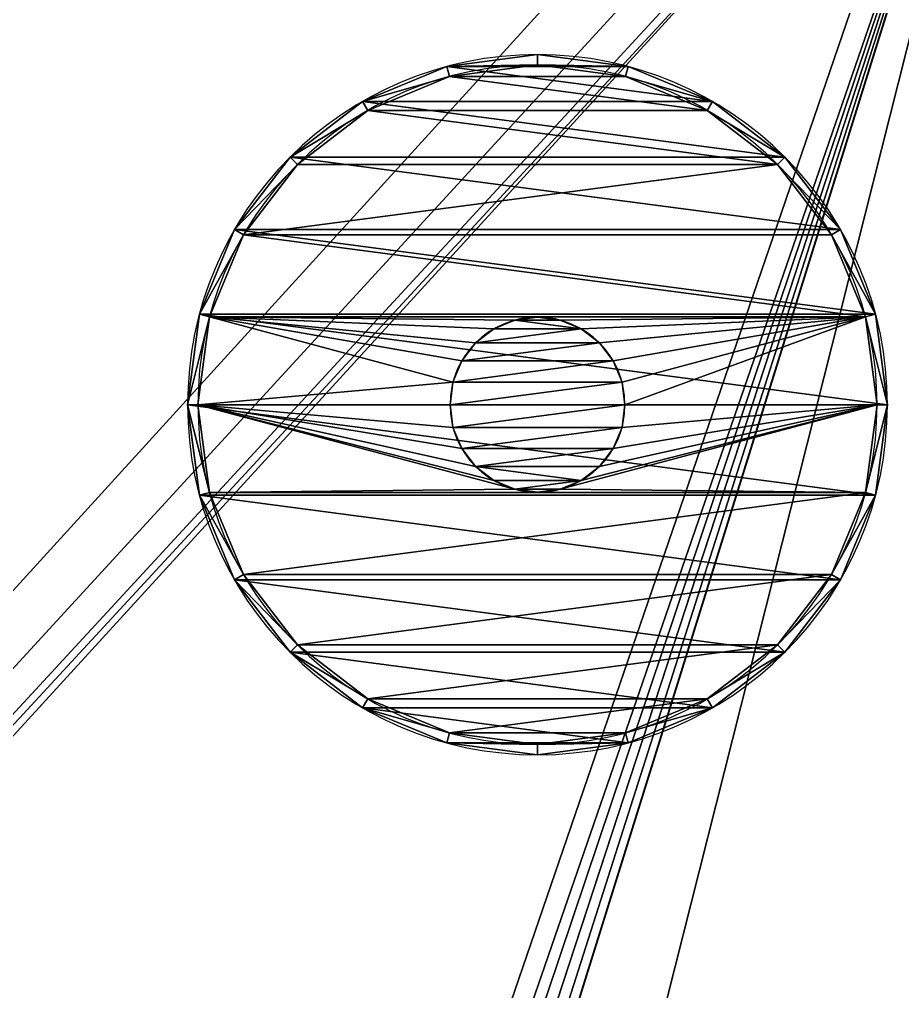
# Model space of a CAD drawing. Header units: millimetres. Extents: x 0 to 160, y 0 to 123.
# Drawn here: x 52.377 to 56.463, y 94.533 to 99.028 of the extents above; entities that cross this region are included whole.
import ezdxf

# ---------------------------------------------------------------- set-up
doc = ezdxf.new("R2010")
doc.units = ezdxf.units.MM
doc.layers.get('0').update_dxf_attribs({"true_color": 0xff5454})
doc.layers.add('Arduino', color=7, linetype='Continuous', true_color=0x777799)

# ---------------------------------------------------------------- blocks, each defined once
blk = doc.blocks.new('Group_74')
for p, q in [((1000, 2000), (1000, 2000, 213)), ((741.2, 1965.9), (741.2, 1965.9, 213)), ((1000, 1970.4, 213), (1000, 1970.4, 180)), ((1258.8, 1965.9), (1258.8, 1965.9, 213)), ((748.8, 1937.3, 213), (748.8, 1937.3, 180)), ((1251.2, 1937.3, 213), (1251.2, 1937.3, 180)), ((500, 1866), (500, 1866, 213)), ((1500, 1866), (1500, 1866, 213)), ((514.8, 1840.4, 213), (514.8, 1840.4, 180)), ((1485.2, 1840.4, 213), (1485.2, 1840.4, 180)), ((292.9, 1707.1), (292.9, 1707.1, 213)), ((1707.1, 1707.1), (1707.1, 1707.1, 213)), ((313.8, 1686.2, 213), (313.8, 1686.2, 180)), ((1686.2, 1686.2, 213), (1686.2, 1686.2, 180)), ((134, 1500), (134, 1500, 213)), ((1866, 1500), (1866, 1500, 213)), ((159.6, 1485.2, 213), (159.6, 1485.2, 180)), ((1840.4, 1485.2, 213), (1840.4, 1485.2, 180)), ((34.1, 1258.8), (34.1, 1258.8, 213)), ((62.7, 1251.2, 213), (62.7, 1251.2, 180)), ((1000, 1250, 180), (1000, 1250, 272)), ((1937.3, 1251.2, 213), (1937.3, 1251.2, 180)), ((1965.9, 1258.8), (1965.9, 1258.8, 213)), ((935.3, 1241.5, 180), (935.3, 1241.5, 272)), ((1064.7, 1241.5, 180), (1064.7, 1241.5, 272)), ((875, 1216.5, 180), (875, 1216.5, 272)), ((1125, 1216.5, 180), (1125, 1216.5, 272)), ((823.2, 1176.8, 180), (823.2, 1176.8, 272)), ((1176.8, 1176.8, 180), (1176.8, 1176.8, 272)), ((783.5, 1125, 180), (783.5, 1125, 272)), ((1216.5, 1125, 180), (1216.5, 1125, 272)), ((758.5, 1064.7, 180), (758.5, 1064.7, 272)), ((1241.5, 1064.7, 180), (1241.5, 1064.7, 272)), ((0, 1000), (0, 1000, 213)), ((29.6, 1000, 213), (29.6, 1000, 180)), ((750, 1000, 180), (750, 1000, 272)), ((1250, 1000, 180), (1250, 1000, 272)), ((1970.4, 1000, 213), (1970.4, 1000, 180)), ((2000, 1000), (2000, 1000, 213)), ((758.5, 935.3, 180), (758.5, 935.3, 272)), ((1241.5, 935.3, 180), (1241.5, 935.3, 272)), ((783.5, 875, 180), (783.5, 875, 272)), ((1216.5, 875, 180), (1216.5, 875, 272)), ((823.2, 823.2, 180), (823.2, 823.2, 272)), ((1176.8, 823.2, 180), (1176.8, 823.2, 272)), ((875, 783.5, 180), (875, 783.5, 272)), ((1125, 783.5, 180), (1125, 783.5, 272)), ((935.3, 758.5, 180), (935.3, 758.5, 272)), ((1000, 750, 180), (1000, 750, 272)), ((1064.7, 758.5, 180), (1064.7, 758.5, 272)), ((34.1, 741.2), (34.1, 741.2, 213)), ((62.7, 748.8, 213), (62.7, 748.8, 180)), ((1937.3, 748.8, 213), (1937.3, 748.8, 180)), ((1965.9, 741.2), (1965.9, 741.2, 213)), ((134, 500), (134, 500, 213)), ((159.6, 514.8, 213), (159.6, 514.8, 180)), ((1840.4, 514.8, 213), (1840.4, 514.8, 180)), ((1866, 500), (1866, 500, 213)), ((313.8, 313.8, 213), (313.8, 313.8, 180)), ((1686.2, 313.8, 213), (1686.2, 313.8, 180)), ((292.9, 292.9), (292.9, 292.9, 213)), ((1707.1, 292.9), (1707.1, 292.9, 213)), ((514.8, 159.6, 213), (514.8, 159.6, 180)), ((1485.2, 159.6, 213), (1485.2, 159.6, 180)), ((500, 134), (500, 134, 213)), ((1500, 134), (1500, 134, 213)), ((748.8, 62.7, 213), (748.8, 62.7, 180)), ((1251.2, 62.7, 213), (1251.2, 62.7, 180)), ((741.2, 34.1), (741.2, 34.1, 213)), ((1000, 29.6, 213), (1000, 29.6, 180)), ((1258.8, 34.1), (1258.8, 34.1, 213)), ((1000, 0), (1000, 0, 213))]:
    blk.add_line(p, q)
at = {"extrusion": (0, 0, -1)}
for centre, radius in [((-1000, 1000), 1000), ((-1000, 1000, -213), 1000), ((-1000, 1000, -213), 970.4), ((-1000, 1000, -180), 970.4), ((-1000, 1000, -272), 250), ((-1000, 1000, -180), 250)]:
    blk.add_circle(centre, radius, dxfattribs=at)
mesh = blk.add_polyface()
corners = [(34.1, 1258.8), (34.1, 741.2), (0, 1000), (134, 1500), (134, 500), (292.9, 1707.1), (292.9, 292.9), (500, 1866), (500, 134), (741.2, 1965.9), (741.2, 34.1), (1000, 2000), (1000, 0), (1258.8, 1965.9), (1258.8, 34.1), (1500, 1866), (1500, 134), (1707.1, 1707.1), (1707.1, 292.9), (1866, 1500), (1866, 500), (1965.9, 1258.8), (1965.9, 741.2), (2000, 1000)]
mesh.append_faces([[corners[k] for k in face] for face in [(0, 1, 2), (22, 21, 23)]], dxfattribs={"vtx0": -1})
mesh.append_faces([[corners[k] for k in face] for face in [(1, 3, 4), (4, 5, 6), (6, 7, 8), (8, 9, 10), (10, 11, 12), (12, 13, 14), (14, 15, 16), (16, 17, 18), (18, 19, 20), (20, 21, 22)]], dxfattribs={"vtx0": -1, "vtx1": -1})
mesh.append_faces([[corners[k] for k in face] for face in [(1, 0, 3), (4, 3, 5), (6, 5, 7), (8, 7, 9), (10, 9, 11), (12, 11, 13), (14, 13, 15), (16, 15, 17), (18, 17, 19), (20, 19, 21)]], dxfattribs={"vtx0": -1, "vtx2": -1})
at = {"color": 252, "true_color": 0x8e8e8e}
mesh = blk.add_polyface(dxfattribs=at)
corners = [(34.1, 741.2, 213), (29.6, 1000, 213), (0, 1000, 213), (62.7, 748.8, 213), (134, 500, 213), (159.6, 514.8, 213), (292.9, 292.9, 213), (313.8, 313.8, 213), (500, 134, 213), (514.8, 159.6, 213), (741.2, 34.1, 213), (748.8, 62.7, 213), (1000, 0, 213), (1000, 29.6, 213), (1251.2, 62.7, 213), (1258.8, 34.1, 213), (1485.2, 159.6, 213), (1500, 134, 213), (1686.2, 313.8, 213), (1707.1, 292.9, 213), (1840.4, 514.8, 213), (1866, 500, 213), (1937.3, 748.8, 213), (1965.9, 741.2, 213), (1970.4, 1000, 213), (2000, 1000, 213), (34.1, 1258.8, 213), (62.7, 1251.2, 213), (134, 1500, 213), (159.6, 1485.2, 213), (292.9, 1707.1, 213), (313.8, 1686.2, 213), (500, 1866, 213), (514.8, 1840.4, 213), (741.2, 1965.9, 213), (748.8, 1937.3, 213), (1000, 2000, 213), (1000, 1970.4, 213), (1251.2, 1937.3, 213), (1258.8, 1965.9, 213), (1485.2, 1840.4, 213), (1500, 1866, 213), (1686.2, 1686.2, 213), (1707.1, 1707.1, 213), (1840.4, 1485.2, 213), (1866, 1500, 213), (1937.3, 1251.2, 213), (1965.9, 1258.8, 213)]
mesh.append_faces([[corners[k] for k in face] for face in [(0, 1, 2), (1, 0, 3), (3, 4, 5), (5, 6, 7), (7, 8, 9), (9, 10, 11), (11, 12, 13), (13, 12, 14), (14, 15, 16), (16, 17, 18), (18, 19, 20), (20, 21, 22), (22, 23, 24), (26, 27, 28), (28, 29, 30), (30, 31, 32), (32, 33, 34), (34, 35, 36), (36, 38, 39), (39, 40, 41), (41, 42, 43), (43, 44, 45), (45, 46, 47), (47, 24, 25)]], dxfattribs={"vtx0": -1, "vtx1": -1, "color": 252})
mesh.append_faces([[corners[k] for k in face] for face in [(3, 0, 4), (5, 4, 6), (7, 6, 8), (9, 8, 10), (11, 10, 12), (14, 12, 15), (16, 15, 17), (18, 17, 19), (20, 19, 21), (22, 21, 23), (24, 23, 25), (1, 26, 2), (26, 1, 27), (28, 27, 29), (30, 29, 31), (32, 31, 33), (34, 33, 35), (36, 35, 37), (36, 37, 38), (39, 38, 40), (41, 40, 42), (43, 42, 44), (45, 44, 46), (47, 46, 24)]], dxfattribs={"vtx0": -1, "vtx2": -1, "color": 252})
mesh = blk.add_polyface(dxfattribs=at)
corners = [(741.2, 1965.9, 213), (1000, 2000), (741.2, 1965.9), (1000, 2000, 213)]
mesh.append_faces([[corners[k] for k in face] for face in [(0, 1, 2), (1, 0, 3)]], dxfattribs={"vtx0": -1, "color": 252})
mesh = blk.add_polyface(dxfattribs=at)
corners = [(1000, 2000, 213), (1258.8, 1965.9), (1000, 2000), (1258.8, 1965.9, 213)]
mesh.append_faces([[corners[k] for k in face] for face in [(0, 1, 2), (1, 0, 3)]], dxfattribs={"vtx0": -1, "color": 252})
mesh = blk.add_polyface(dxfattribs=at)
corners = [(62.7, 748.8, 180), (62.7, 1251.2, 180), (29.6, 1000, 180), (159.6, 514.8, 180), (159.6, 1485.2, 180), (313.8, 313.8, 180), (313.8, 1686.2, 180), (514.8, 159.6, 180), (514.8, 1840.4, 180), (748.8, 62.7, 180), (748.8, 1937.3, 180), (750, 1000, 180), (758.5, 935.3, 180), (1000, 29.6, 180), (783.5, 875, 180), (823.2, 823.2, 180), (875, 783.5, 180), (935.3, 758.5, 180), (1000, 750, 180), (1251.2, 62.7, 180), (1064.7, 758.5, 180), (1125, 783.5, 180), (1176.8, 823.2, 180), (1216.5, 875, 180), (1241.5, 935.3, 180), (1250, 1000, 180), (1251.2, 1937.3, 180), (1485.2, 1840.4, 180), (1485.2, 159.6, 180), (1686.2, 313.8, 180), (1686.2, 1686.2, 180), (1840.4, 1485.2, 180), (1840.4, 514.8, 180), (1937.3, 1251.2, 180), (1937.3, 748.8, 180), (1970.4, 1000, 180), (758.5, 1064.7, 180), (1000, 1970.4, 180), (783.5, 1125, 180), (823.2, 1176.8, 180), (875, 1216.5, 180), (935.3, 1241.5, 180), (1000, 1250, 180), (1064.7, 1241.5, 180), (1125, 1216.5, 180), (1176.8, 1176.8, 180), (1216.5, 1125, 180), (1241.5, 1064.7, 180)]
mesh.append_faces([[corners[k] for k in face] for face in [(0, 1, 2), (33, 34, 35)]], dxfattribs={"vtx0": -1, "color": 252})
mesh.append_faces([[corners[k] for k in face] for face in [(1, 3, 4), (4, 5, 6), (6, 7, 8), (8, 9, 10), (11, 9, 12), (12, 13, 14), (14, 13, 15), (15, 13, 16), (16, 13, 17), (17, 13, 18), (18, 19, 20), (20, 19, 21), (21, 19, 22), (22, 19, 23), (23, 19, 24), (24, 19, 25), (26, 19, 27), (27, 29, 30), (30, 29, 31), (31, 32, 33), (10, 36, 37), (36, 10, 11), (37, 43, 26)]], dxfattribs={"vtx0": -1, "vtx1": -1, "color": 252})
mesh.append_faces([[corners[k] for k in face] for face in [(10, 9, 11), (25, 19, 26)]], dxfattribs={"vtx0": -1, "vtx1": -1, "vtx2": -1, "color": 252})
mesh.append_faces([[corners[k] for k in face] for face in [(1, 0, 3), (4, 3, 5), (6, 5, 7), (8, 7, 9), (12, 9, 13), (18, 13, 19), (27, 19, 28), (27, 28, 29), (31, 29, 32), (33, 32, 34), (37, 36, 38), (37, 38, 39), (37, 39, 40), (37, 40, 41), (37, 41, 42), (37, 42, 43), (26, 43, 44), (26, 44, 45), (26, 45, 46), (26, 46, 47), (26, 47, 25)]], dxfattribs={"vtx0": -1, "vtx2": -1, "color": 252})
mesh = blk.add_polyface(dxfattribs=at)
corners = [(500, 1866, 213), (741.2, 1965.9), (500, 1866), (741.2, 1965.9, 213)]
mesh.append_faces([[corners[k] for k in face] for face in [(0, 1, 2), (1, 0, 3)]], dxfattribs={"vtx0": -1, "color": 252})
mesh = blk.add_polyface(dxfattribs=at)
corners = [(1000, 1970.4, 213), (748.8, 1937.3, 180), (1000, 1970.4, 180), (748.8, 1937.3, 213)]
mesh.append_faces([[corners[k] for k in face] for face in [(0, 1, 2), (1, 0, 3)]], dxfattribs={"vtx0": -1, "color": 252})
mesh = blk.add_polyface(dxfattribs=at)
corners = [(1251.2, 1937.3, 213), (1000, 1970.4, 180), (1251.2, 1937.3, 180), (1000, 1970.4, 213)]
mesh.append_faces([[corners[k] for k in face] for face in [(0, 1, 2), (1, 0, 3)]], dxfattribs={"vtx0": -1, "color": 252})
mesh = blk.add_polyface(dxfattribs=at)
corners = [(1258.8, 1965.9, 213), (1500, 1866), (1258.8, 1965.9), (1500, 1866, 213)]
mesh.append_faces([[corners[k] for k in face] for face in [(0, 1, 2), (1, 0, 3)]], dxfattribs={"vtx0": -1, "color": 252})
mesh = blk.add_polyface(dxfattribs=at)
corners = [(748.8, 1937.3, 213), (514.8, 1840.4, 180), (748.8, 1937.3, 180), (514.8, 1840.4, 213)]
mesh.append_faces([[corners[k] for k in face] for face in [(0, 1, 2), (1, 0, 3)]], dxfattribs={"vtx0": -1, "color": 252})
mesh = blk.add_polyface(dxfattribs=at)
corners = [(1485.2, 1840.4, 213), (1251.2, 1937.3, 180), (1485.2, 1840.4, 180), (1251.2, 1937.3, 213)]
mesh.append_faces([[corners[k] for k in face] for face in [(0, 1, 2), (1, 0, 3)]], dxfattribs={"vtx0": -1, "color": 252})
mesh = blk.add_polyface(dxfattribs=at)
corners = [(292.9, 1707.1, 213), (500, 1866), (292.9, 1707.1), (500, 1866, 213)]
mesh.append_faces([[corners[k] for k in face] for face in [(0, 1, 2), (1, 0, 3)]], dxfattribs={"vtx0": -1, "color": 252})
mesh = blk.add_polyface(dxfattribs=at)
corners = [(1500, 1866, 213), (1707.1, 1707.1), (1500, 1866), (1707.1, 1707.1, 213)]
mesh.append_faces([[corners[k] for k in face] for face in [(0, 1, 2), (1, 0, 3)]], dxfattribs={"vtx0": -1, "color": 252})
mesh = blk.add_polyface(dxfattribs=at)
corners = [(514.8, 1840.4, 213), (313.8, 1686.2, 180), (514.8, 1840.4, 180), (313.8, 1686.2, 213)]
mesh.append_faces([[corners[k] for k in face] for face in [(0, 1, 2), (1, 0, 3)]], dxfattribs={"vtx0": -1, "color": 252})
mesh = blk.add_polyface(dxfattribs=at)
corners = [(1686.2, 1686.2, 213), (1485.2, 1840.4, 180), (1686.2, 1686.2, 180), (1485.2, 1840.4, 213)]
mesh.append_faces([[corners[k] for k in face] for face in [(0, 1, 2), (1, 0, 3)]], dxfattribs={"vtx0": -1, "color": 252})
mesh = blk.add_polyface(dxfattribs=at)
corners = [(292.9, 1707.1, 213), (134, 1500), (134, 1500, 213), (292.9, 1707.1)]
mesh.append_faces([[corners[k] for k in face] for face in [(0, 1, 2), (1, 0, 3)]], dxfattribs={"vtx0": -1, "color": 252})
mesh = blk.add_polyface(dxfattribs=at)
corners = [(1707.1, 1707.1), (1866, 1500, 213), (1866, 1500), (1707.1, 1707.1, 213)]
mesh.append_faces([[corners[k] for k in face] for face in [(0, 1, 2), (1, 0, 3)]], dxfattribs={"vtx0": -1, "color": 252})
mesh = blk.add_polyface(dxfattribs=at)
corners = [(313.8, 1686.2, 180), (159.6, 1485.2, 213), (159.6, 1485.2, 180), (313.8, 1686.2, 213)]
mesh.append_faces([[corners[k] for k in face] for face in [(0, 1, 2), (1, 0, 3)]], dxfattribs={"vtx0": -1, "color": 252})
mesh = blk.add_polyface(dxfattribs=at)
corners = [(1686.2, 1686.2, 213), (1840.4, 1485.2, 180), (1840.4, 1485.2, 213), (1686.2, 1686.2, 180)]
mesh.append_faces([[corners[k] for k in face] for face in [(0, 1, 2), (1, 0, 3)]], dxfattribs={"vtx0": -1, "color": 252})
mesh = blk.add_polyface(dxfattribs=at)
corners = [(134, 1500, 213), (34.1, 1258.8), (34.1, 1258.8, 213), (134, 1500)]
mesh.append_faces([[corners[k] for k in face] for face in [(0, 1, 2), (1, 0, 3)]], dxfattribs={"vtx0": -1, "color": 252})
mesh = blk.add_polyface(dxfattribs=at)
corners = [(1866, 1500), (1965.9, 1258.8, 213), (1965.9, 1258.8), (1866, 1500, 213)]
mesh.append_faces([[corners[k] for k in face] for face in [(0, 1, 2), (1, 0, 3)]], dxfattribs={"vtx0": -1, "color": 252})
mesh = blk.add_polyface(dxfattribs=at)
corners = [(159.6, 1485.2, 180), (62.7, 1251.2, 213), (62.7, 1251.2, 180), (159.6, 1485.2, 213)]
mesh.append_faces([[corners[k] for k in face] for face in [(0, 1, 2), (1, 0, 3)]], dxfattribs={"vtx0": -1, "color": 252})
mesh = blk.add_polyface(dxfattribs=at)
corners = [(1840.4, 1485.2, 213), (1937.3, 1251.2, 180), (1937.3, 1251.2, 213), (1840.4, 1485.2, 180)]
mesh.append_faces([[corners[k] for k in face] for face in [(0, 1, 2), (1, 0, 3)]], dxfattribs={"vtx0": -1, "color": 252})
mesh = blk.add_polyface(dxfattribs=at)
corners = [(34.1, 1258.8, 213), (0, 1000), (0, 1000, 213), (34.1, 1258.8)]
mesh.append_faces([[corners[k] for k in face] for face in [(0, 1, 2), (1, 0, 3)]], dxfattribs={"vtx0": -1, "color": 252})
mesh = blk.add_polyface(dxfattribs=at)
corners = [(62.7, 1251.2, 180), (29.6, 1000, 213), (29.6, 1000, 180), (62.7, 1251.2, 213)]
mesh.append_faces([[corners[k] for k in face] for face in [(0, 1, 2), (1, 0, 3)]], dxfattribs={"vtx0": -1, "color": 252})
at = {"color": 9, "true_color": 0xc6c6c6}
mesh = blk.add_polyface(dxfattribs=at)
corners = [(758.5, 935.3, 272), (758.5, 1064.7, 272), (750, 1000, 272), (783.5, 875, 272), (783.5, 1125, 272), (823.2, 1176.8, 272), (823.2, 823.2, 272), (875, 783.5, 272), (875, 1216.5, 272), (935.3, 758.5, 272), (935.3, 1241.5, 272), (1000, 750, 272), (1000, 1250, 272), (1064.7, 758.5, 272), (1064.7, 1241.5, 272), (1125, 783.5, 272), (1125, 1216.5, 272), (1176.8, 823.2, 272), (1176.8, 1176.8, 272), (1216.5, 875, 272), (1216.5, 1125, 272), (1241.5, 1064.7, 272), (1241.5, 935.3, 272), (1250, 1000, 272)]
mesh.append_faces([[corners[k] for k in face] for face in [(0, 1, 2), (21, 22, 23)]], dxfattribs={"vtx0": -1, "color": 9})
mesh.append_faces([[corners[k] for k in face] for face in [(1, 3, 4), (4, 3, 5), (5, 7, 8), (8, 9, 10), (10, 11, 12), (12, 13, 14), (14, 15, 16), (16, 17, 18), (18, 19, 20), (20, 19, 21)]], dxfattribs={"vtx0": -1, "vtx1": -1, "color": 9})
mesh.append_faces([[corners[k] for k in face] for face in [(1, 0, 3), (5, 3, 6), (5, 6, 7), (8, 7, 9), (10, 9, 11), (12, 11, 13), (14, 13, 15), (16, 15, 17), (18, 17, 19), (21, 19, 22)]], dxfattribs={"vtx0": -1, "vtx2": -1, "color": 9})
mesh = blk.add_polyface(dxfattribs=at)
corners = [(935.3, 1241.5, 272), (1000, 1250, 180), (935.3, 1241.5, 180), (1000, 1250, 272)]
mesh.append_faces([[corners[k] for k in face] for face in [(0, 1, 2), (1, 0, 3)]], dxfattribs={"vtx0": -1, "color": 9})
mesh = blk.add_polyface(dxfattribs=at)
corners = [(1000, 1250, 272), (1064.7, 1241.5, 180), (1000, 1250, 180), (1064.7, 1241.5, 272)]
mesh.append_faces([[corners[k] for k in face] for face in [(0, 1, 2), (1, 0, 3)]], dxfattribs={"vtx0": -1, "color": 9})
at = {"color": 252, "true_color": 0x8e8e8e}
mesh = blk.add_polyface(dxfattribs=at)
corners = [(1937.3, 1251.2, 213), (1970.4, 1000, 180), (1970.4, 1000, 213), (1937.3, 1251.2, 180)]
mesh.append_faces([[corners[k] for k in face] for face in [(0, 1, 2), (1, 0, 3)]], dxfattribs={"vtx0": -1, "color": 252})
mesh = blk.add_polyface(dxfattribs=at)
corners = [(1965.9, 1258.8), (2000, 1000, 213), (2000, 1000), (1965.9, 1258.8, 213)]
mesh.append_faces([[corners[k] for k in face] for face in [(0, 1, 2), (1, 0, 3)]], dxfattribs={"vtx0": -1, "color": 252})
at = {"color": 9, "true_color": 0xc6c6c6}
mesh = blk.add_polyface(dxfattribs=at)
corners = [(875, 1216.5, 272), (935.3, 1241.5, 180), (875, 1216.5, 180), (935.3, 1241.5, 272)]
mesh.append_faces([[corners[k] for k in face] for face in [(0, 1, 2), (1, 0, 3)]], dxfattribs={"vtx0": -1, "color": 9})
mesh = blk.add_polyface(dxfattribs=at)
corners = [(1064.7, 1241.5, 272), (1125, 1216.5, 180), (1064.7, 1241.5, 180), (1125, 1216.5, 272)]
mesh.append_faces([[corners[k] for k in face] for face in [(0, 1, 2), (1, 0, 3)]], dxfattribs={"vtx0": -1, "color": 9})
mesh = blk.add_polyface(dxfattribs=at)
corners = [(823.2, 1176.8, 272), (875, 1216.5, 180), (823.2, 1176.8, 180), (875, 1216.5, 272)]
mesh.append_faces([[corners[k] for k in face] for face in [(0, 1, 2), (1, 0, 3)]], dxfattribs={"vtx0": -1, "color": 9})
mesh = blk.add_polyface(dxfattribs=at)
corners = [(1125, 1216.5, 272), (1176.8, 1176.8, 180), (1125, 1216.5, 180), (1176.8, 1176.8, 272)]
mesh.append_faces([[corners[k] for k in face] for face in [(0, 1, 2), (1, 0, 3)]], dxfattribs={"vtx0": -1, "color": 9})
mesh = blk.add_polyface(dxfattribs=at)
corners = [(823.2, 1176.8, 272), (783.5, 1125, 180), (783.5, 1125, 272), (823.2, 1176.8, 180)]
mesh.append_faces([[corners[k] for k in face] for face in [(0, 1, 2), (1, 0, 3)]], dxfattribs={"vtx0": -1, "color": 9})
mesh = blk.add_polyface(dxfattribs=at)
corners = [(1176.8, 1176.8, 180), (1216.5, 1125, 272), (1216.5, 1125, 180), (1176.8, 1176.8, 272)]
mesh.append_faces([[corners[k] for k in face] for face in [(0, 1, 2), (1, 0, 3)]], dxfattribs={"vtx0": -1, "color": 9})
mesh = blk.add_polyface(dxfattribs=at)
corners = [(783.5, 1125, 272), (758.5, 1064.7, 180), (758.5, 1064.7, 272), (783.5, 1125, 180)]
mesh.append_faces([[corners[k] for k in face] for face in [(0, 1, 2), (1, 0, 3)]], dxfattribs={"vtx0": -1, "color": 9})
mesh = blk.add_polyface(dxfattribs=at)
corners = [(1216.5, 1125, 180), (1241.5, 1064.7, 272), (1241.5, 1064.7, 180), (1216.5, 1125, 272)]
mesh.append_faces([[corners[k] for k in face] for face in [(0, 1, 2), (1, 0, 3)]], dxfattribs={"vtx0": -1, "color": 9})
mesh = blk.add_polyface(dxfattribs=at)
corners = [(758.5, 1064.7, 272), (750, 1000, 180), (750, 1000, 272), (758.5, 1064.7, 180)]
mesh.append_faces([[corners[k] for k in face] for face in [(0, 1, 2), (1, 0, 3)]], dxfattribs={"vtx0": -1, "color": 9})
mesh = blk.add_polyface(dxfattribs=at)
corners = [(1241.5, 1064.7, 180), (1250, 1000, 272), (1250, 1000, 180), (1241.5, 1064.7, 272)]
mesh.append_faces([[corners[k] for k in face] for face in [(0, 1, 2), (1, 0, 3)]], dxfattribs={"vtx0": -1, "color": 9})
at = {"color": 252, "true_color": 0x8e8e8e}
mesh = blk.add_polyface(dxfattribs=at)
corners = [(0, 1000, 213), (34.1, 741.2), (34.1, 741.2, 213), (0, 1000)]
mesh.append_faces([[corners[k] for k in face] for face in [(0, 1, 2), (1, 0, 3)]], dxfattribs={"vtx0": -1, "color": 252})
mesh = blk.add_polyface(dxfattribs=at)
corners = [(29.6, 1000, 180), (62.7, 748.8, 213), (62.7, 748.8, 180), (29.6, 1000, 213)]
mesh.append_faces([[corners[k] for k in face] for face in [(0, 1, 2), (1, 0, 3)]], dxfattribs={"vtx0": -1, "color": 252})
at = {"color": 9, "true_color": 0xc6c6c6}
mesh = blk.add_polyface(dxfattribs=at)
corners = [(750, 1000, 272), (758.5, 935.3, 180), (758.5, 935.3, 272), (750, 1000, 180)]
mesh.append_faces([[corners[k] for k in face] for face in [(0, 1, 2), (1, 0, 3)]], dxfattribs={"vtx0": -1, "color": 9})
mesh = blk.add_polyface(dxfattribs=at)
corners = [(1250, 1000, 180), (1241.5, 935.3, 272), (1241.5, 935.3, 180), (1250, 1000, 272)]
mesh.append_faces([[corners[k] for k in face] for face in [(0, 1, 2), (1, 0, 3)]], dxfattribs={"vtx0": -1, "color": 9})
at = {"color": 252, "true_color": 0x8e8e8e}
mesh = blk.add_polyface(dxfattribs=at)
corners = [(1970.4, 1000, 213), (1937.3, 748.8, 180), (1937.3, 748.8, 213), (1970.4, 1000, 180)]
mesh.append_faces([[corners[k] for k in face] for face in [(0, 1, 2), (1, 0, 3)]], dxfattribs={"vtx0": -1, "color": 252})
mesh = blk.add_polyface(dxfattribs=at)
corners = [(2000, 1000), (1965.9, 741.2, 213), (1965.9, 741.2), (2000, 1000, 213)]
mesh.append_faces([[corners[k] for k in face] for face in [(0, 1, 2), (1, 0, 3)]], dxfattribs={"vtx0": -1, "color": 252})
at = {"color": 9, "true_color": 0xc6c6c6}
mesh = blk.add_polyface(dxfattribs=at)
corners = [(758.5, 935.3, 272), (783.5, 875, 180), (783.5, 875, 272), (758.5, 935.3, 180)]
mesh.append_faces([[corners[k] for k in face] for face in [(0, 1, 2), (1, 0, 3)]], dxfattribs={"vtx0": -1, "color": 9})
mesh = blk.add_polyface(dxfattribs=at)
corners = [(1241.5, 935.3, 180), (1216.5, 875, 272), (1216.5, 875, 180), (1241.5, 935.3, 272)]
mesh.append_faces([[corners[k] for k in face] for face in [(0, 1, 2), (1, 0, 3)]], dxfattribs={"vtx0": -1, "color": 9})
mesh = blk.add_polyface(dxfattribs=at)
corners = [(783.5, 875, 272), (823.2, 823.2, 180), (823.2, 823.2, 272), (783.5, 875, 180)]
mesh.append_faces([[corners[k] for k in face] for face in [(0, 1, 2), (1, 0, 3)]], dxfattribs={"vtx0": -1, "color": 9})
mesh = blk.add_polyface(dxfattribs=at)
corners = [(1216.5, 875, 180), (1176.8, 823.2, 272), (1176.8, 823.2, 180), (1216.5, 875, 272)]
mesh.append_faces([[corners[k] for k in face] for face in [(0, 1, 2), (1, 0, 3)]], dxfattribs={"vtx0": -1, "color": 9})
mesh = blk.add_polyface(dxfattribs=at)
corners = [(875, 783.5, 272), (823.2, 823.2, 180), (875, 783.5, 180), (823.2, 823.2, 272)]
mesh.append_faces([[corners[k] for k in face] for face in [(0, 1, 2), (1, 0, 3)]], dxfattribs={"vtx0": -1, "color": 9})
mesh = blk.add_polyface(dxfattribs=at)
corners = [(1176.8, 823.2, 272), (1125, 783.5, 180), (1176.8, 823.2, 180), (1125, 783.5, 272)]
mesh.append_faces([[corners[k] for k in face] for face in [(0, 1, 2), (1, 0, 3)]], dxfattribs={"vtx0": -1, "color": 9})
mesh = blk.add_polyface(dxfattribs=at)
corners = [(935.3, 758.5, 272), (875, 783.5, 180), (935.3, 758.5, 180), (875, 783.5, 272)]
mesh.append_faces([[corners[k] for k in face] for face in [(0, 1, 2), (1, 0, 3)]], dxfattribs={"vtx0": -1, "color": 9})
mesh = blk.add_polyface(dxfattribs=at)
corners = [(1125, 783.5, 272), (1064.7, 758.5, 180), (1125, 783.5, 180), (1064.7, 758.5, 272)]
mesh.append_faces([[corners[k] for k in face] for face in [(0, 1, 2), (1, 0, 3)]], dxfattribs={"vtx0": -1, "color": 9})
mesh = blk.add_polyface(dxfattribs=at)
corners = [(1000, 750, 272), (935.3, 758.5, 180), (1000, 750, 180), (935.3, 758.5, 272)]
mesh.append_faces([[corners[k] for k in face] for face in [(0, 1, 2), (1, 0, 3)]], dxfattribs={"vtx0": -1, "color": 9})
mesh = blk.add_polyface(dxfattribs=at)
corners = [(1064.7, 758.5, 272), (1000, 750, 180), (1064.7, 758.5, 180), (1000, 750, 272)]
mesh.append_faces([[corners[k] for k in face] for face in [(0, 1, 2), (1, 0, 3)]], dxfattribs={"vtx0": -1, "color": 9})
at = {"color": 252, "true_color": 0x8e8e8e}
mesh = blk.add_polyface(dxfattribs=at)
corners = [(34.1, 741.2, 213), (134, 500), (134, 500, 213), (34.1, 741.2)]
mesh.append_faces([[corners[k] for k in face] for face in [(0, 1, 2), (1, 0, 3)]], dxfattribs={"vtx0": -1, "color": 252})
mesh = blk.add_polyface(dxfattribs=at)
corners = [(62.7, 748.8, 180), (159.6, 514.8, 213), (159.6, 514.8, 180), (62.7, 748.8, 213)]
mesh.append_faces([[corners[k] for k in face] for face in [(0, 1, 2), (1, 0, 3)]], dxfattribs={"vtx0": -1, "color": 252})
mesh = blk.add_polyface(dxfattribs=at)
corners = [(1937.3, 748.8, 213), (1840.4, 514.8, 180), (1840.4, 514.8, 213), (1937.3, 748.8, 180)]
mesh.append_faces([[corners[k] for k in face] for face in [(0, 1, 2), (1, 0, 3)]], dxfattribs={"vtx0": -1, "color": 252})
mesh = blk.add_polyface(dxfattribs=at)
corners = [(1965.9, 741.2), (1866, 500, 213), (1866, 500), (1965.9, 741.2, 213)]
mesh.append_faces([[corners[k] for k in face] for face in [(0, 1, 2), (1, 0, 3)]], dxfattribs={"vtx0": -1, "color": 252})
mesh = blk.add_polyface(dxfattribs=at)
corners = [(134, 500, 213), (292.9, 292.9), (292.9, 292.9, 213), (134, 500)]
mesh.append_faces([[corners[k] for k in face] for face in [(0, 1, 2), (1, 0, 3)]], dxfattribs={"vtx0": -1, "color": 252})
mesh = blk.add_polyface(dxfattribs=at)
corners = [(159.6, 514.8, 180), (313.8, 313.8, 213), (313.8, 313.8, 180), (159.6, 514.8, 213)]
mesh.append_faces([[corners[k] for k in face] for face in [(0, 1, 2), (1, 0, 3)]], dxfattribs={"vtx0": -1, "color": 252})
mesh = blk.add_polyface(dxfattribs=at)
corners = [(1840.4, 514.8, 213), (1686.2, 313.8, 180), (1686.2, 313.8, 213), (1840.4, 514.8, 180)]
mesh.append_faces([[corners[k] for k in face] for face in [(0, 1, 2), (1, 0, 3)]], dxfattribs={"vtx0": -1, "color": 252})
mesh = blk.add_polyface(dxfattribs=at)
corners = [(1866, 500), (1707.1, 292.9, 213), (1707.1, 292.9), (1866, 500, 213)]
mesh.append_faces([[corners[k] for k in face] for face in [(0, 1, 2), (1, 0, 3)]], dxfattribs={"vtx0": -1, "color": 252})
mesh = blk.add_polyface(dxfattribs=at)
corners = [(313.8, 313.8, 213), (514.8, 159.6, 180), (313.8, 313.8, 180), (514.8, 159.6, 213)]
mesh.append_faces([[corners[k] for k in face] for face in [(0, 1, 2), (1, 0, 3)]], dxfattribs={"vtx0": -1, "color": 252})
mesh = blk.add_polyface(dxfattribs=at)
corners = [(1485.2, 159.6, 213), (1686.2, 313.8, 180), (1485.2, 159.6, 180), (1686.2, 313.8, 213)]
mesh.append_faces([[corners[k] for k in face] for face in [(0, 1, 2), (1, 0, 3)]], dxfattribs={"vtx0": -1, "color": 252})
mesh = blk.add_polyface(dxfattribs=at)
corners = [(500, 134, 213), (292.9, 292.9), (500, 134), (292.9, 292.9, 213)]
mesh.append_faces([[corners[k] for k in face] for face in [(0, 1, 2), (1, 0, 3)]], dxfattribs={"vtx0": -1, "color": 252})
mesh = blk.add_polyface(dxfattribs=at)
corners = [(1707.1, 292.9, 213), (1500, 134), (1707.1, 292.9), (1500, 134, 213)]
mesh.append_faces([[corners[k] for k in face] for face in [(0, 1, 2), (1, 0, 3)]], dxfattribs={"vtx0": -1, "color": 252})
mesh = blk.add_polyface(dxfattribs=at)
corners = [(514.8, 159.6, 213), (748.8, 62.7, 180), (514.8, 159.6, 180), (748.8, 62.7, 213)]
mesh.append_faces([[corners[k] for k in face] for face in [(0, 1, 2), (1, 0, 3)]], dxfattribs={"vtx0": -1, "color": 252})
mesh = blk.add_polyface(dxfattribs=at)
corners = [(1251.2, 62.7, 213), (1485.2, 159.6, 180), (1251.2, 62.7, 180), (1485.2, 159.6, 213)]
mesh.append_faces([[corners[k] for k in face] for face in [(0, 1, 2), (1, 0, 3)]], dxfattribs={"vtx0": -1, "color": 252})
mesh = blk.add_polyface(dxfattribs=at)
corners = [(741.2, 34.1, 213), (500, 134), (741.2, 34.1), (500, 134, 213)]
mesh.append_faces([[corners[k] for k in face] for face in [(0, 1, 2), (1, 0, 3)]], dxfattribs={"vtx0": -1, "color": 252})
mesh = blk.add_polyface(dxfattribs=at)
corners = [(1500, 134, 213), (1258.8, 34.1), (1500, 134), (1258.8, 34.1, 213)]
mesh.append_faces([[corners[k] for k in face] for face in [(0, 1, 2), (1, 0, 3)]], dxfattribs={"vtx0": -1, "color": 252})
mesh = blk.add_polyface(dxfattribs=at)
corners = [(748.8, 62.7, 213), (1000, 29.6, 180), (748.8, 62.7, 180), (1000, 29.6, 213)]
mesh.append_faces([[corners[k] for k in face] for face in [(0, 1, 2), (1, 0, 3)]], dxfattribs={"vtx0": -1, "color": 252})
mesh = blk.add_polyface(dxfattribs=at)
corners = [(1000, 29.6, 213), (1251.2, 62.7, 180), (1000, 29.6, 180), (1251.2, 62.7, 213)]
mesh.append_faces([[corners[k] for k in face] for face in [(0, 1, 2), (1, 0, 3)]], dxfattribs={"vtx0": -1, "color": 252})
mesh = blk.add_polyface(dxfattribs=at)
corners = [(1000, 0, 213), (741.2, 34.1), (1000, 0), (741.2, 34.1, 213)]
mesh.append_faces([[corners[k] for k in face] for face in [(0, 1, 2), (1, 0, 3)]], dxfattribs={"vtx0": -1, "color": 252})
mesh = blk.add_polyface(dxfattribs=at)
corners = [(1258.8, 34.1, 213), (1000, 0), (1258.8, 34.1), (1000, 0, 213)]
mesh.append_faces([[corners[k] for k in face] for face in [(0, 1, 2), (1, 0, 3)]], dxfattribs={"vtx0": -1, "color": 252})
blk = doc.blocks.new('Group_47')
at = {"color": 138, "true_color": 0x004949}
mesh = blk.add_polyface(dxfattribs=at)
corners = [(52743.7, 50882.9), (52781.9, 4068.8), (52377.2, 3858.5), (52790.1, 50447.9), (53227.2, 4167.2), (52947.5, 50039.7), (53205.3, 49686.1), (53545.7, 49411.3), (53682.8, 4147.1), (53945.7, 49234), (54117.6, 4009.6), (54377.9, 49166.2), (54502.1, 3764.3), (54813, 49212.6), (54810, 3427.9), (55020.3, 3023.2), (55221.2, 49370.1), (55118.7, 2577.9), (68670.8, 53286.6), (2333, 50671.7), (2333, 53286.6), (54460.4, 52517.2), (2538.1, 47419.7), (2945.2, 47265.3), (54025.3, 52470.8), (3298.6, 47010.8), (3574, 46673.6), (3752.7, 46276.5), (3822.6, 45846.7), (53617.1, 52313.3), (53263.6, 52055.6), (52988.8, 51715.2), (52811.4, 51315.2), (51637.8, 2275.7), (51658, 2731.3), (51795.4, 3166.2), (52040.7, 3550.6), (54892.6, 52449.4), (55292.6, 52272.1), (55633.1, 51997.3), (55890.8, 51643.8), (56048.2, 51235.5), (56094.7, 50800.5), (68670.8, 0), (2916.5, 0), (53073.8, 706.5), (2916.5, 13380), (2951.3, 16354.6), (52638.9, 844), (3284.3, 16601.6), (3541.9, 16926.4), (3706.8, 17306.7), (3767.5, 17716.8), (52254.4, 1089.3), (3778.9, 45413.5), (51946.5, 1425.7), (51736.2, 1830.4), (53529.4, 686.3), (53974.7, 784.8), (54379.3, 995.1), (54715.8, 1303), (54961.1, 1687.4), (55098.5, 2122.3), (55574.8, 49627.8), (55849.6, 49968.3), (56026.9, 50368.2), (0, 16120.4), (791.8, 16971), (639.4, 17356.5), (592, 17768.3), (0, 48188.8), (488.1, 45745.7), (558, 45315.9), (1038.8, 16638), (1363.6, 16380.4), (1743.9, 16215.5), (2154, 16154.8), (2565.8, 16202.2), (736.8, 44918.8), (652.7, 18178.4), (817.5, 18558.7), (1012.2, 44581.6), (1075.2, 18883.5), (1365.5, 44327.1), (1408.1, 19130.5), (1772.6, 44172.7), (1793.7, 19282.9), (2205.9, 44129), (2205.5, 19330.3), (2615.6, 19269.6), (2635.7, 44198.8), (2995.9, 19104.7), (3032.7, 44377.6), (3320.7, 18847.1), (3370, 44653), (3567.7, 18514.2), (3624.5, 45006.3), (3720.1, 18128.6), (531.9, 46178.9), (686.2, 46586.1), (940.7, 46939.4), (1278, 47214.8), (1675.1, 47393.5), (2104.9, 47463.4)]
mesh.append_faces([[corners[k] for k in face] for face in [(18, 19, 20)]], dxfattribs={"vtx0": -1, "color": 138})
mesh.append_faces([[corners[k] for k in face] for face in [(1, 3, 4), (4, 7, 8), (8, 9, 10), (10, 11, 12), (12, 13, 14), (14, 13, 15), (15, 16, 17), (22, 21, 23), (23, 24, 25), (25, 24, 26), (26, 24, 27), (27, 24, 28), (33, 0, 34), (34, 0, 35), (35, 0, 36), (36, 0, 2), (21, 18, 37), (37, 18, 38), (38, 18, 39), (39, 18, 40), (40, 18, 41), (41, 18, 42), (44, 45, 43), (45, 47, 48), (48, 52, 53), (53, 28, 55), (55, 28, 56), (56, 28, 33), (66, 67, 46), (67, 66, 68), (68, 66, 69), (78, 69, 72), (69, 78, 79), (79, 78, 80), (80, 81, 82), (82, 83, 84), (84, 85, 86), (86, 87, 88), (88, 87, 89), (89, 90, 91), (91, 92, 93), (93, 94, 95), (95, 96, 97), (97, 54, 52), (98, 70, 99), (99, 19, 100), (100, 19, 101), (101, 19, 102), (102, 19, 103), (103, 19, 22)]], dxfattribs={"vtx0": -1, "vtx1": -1, "color": 138})
mesh.append_faces([[corners[k] for k in face] for face in [(19, 18, 21), (19, 21, 22), (28, 0, 33), (45, 46, 47), (53, 52, 54), (43, 17, 16), (69, 70, 71)]], dxfattribs={"vtx0": -1, "vtx1": -1, "vtx2": -1, "color": 138})
mesh.append_faces([[corners[k] for k in face] for face in [(0, 1, 2), (1, 0, 3), (4, 3, 5), (4, 5, 6), (4, 6, 7), (8, 7, 9), (10, 9, 11), (12, 11, 13), (15, 13, 16), (23, 21, 24), (28, 24, 29), (28, 29, 30), (28, 30, 31), (28, 31, 32), (28, 32, 0), (42, 18, 43), (45, 44, 46), (48, 47, 49), (48, 49, 50), (48, 50, 51), (48, 51, 52), (53, 54, 28), (43, 45, 57), (43, 57, 58), (43, 58, 59), (43, 59, 60), (43, 60, 61), (43, 61, 62), (43, 62, 17), (43, 16, 63), (43, 63, 64), (43, 64, 65), (43, 65, 42), (69, 66, 70), (69, 71, 72), (46, 67, 73), (46, 73, 74), (46, 74, 75), (46, 75, 76), (46, 76, 77), (46, 77, 47), (80, 78, 81), (82, 81, 83), (84, 83, 85), (86, 85, 87), (89, 87, 90), (91, 90, 92), (93, 92, 94), (95, 94, 96), (97, 96, 54), (70, 98, 71), (99, 70, 19)]], dxfattribs={"vtx0": -1, "vtx2": -1, "color": 138})
at = {"color": 146, "true_color": 0x1d5f78}
mesh = blk.add_polyface(dxfattribs=at)
corners = [(2916.5, 0, 1334), (53073.8, 706.5, 1334), (2916.5, 13380, 1334), (68670.8, 0, 1334), (2951.3, 16354.6, 1334), (52638.9, 844, 1334), (3284.3, 16601.6, 1334), (3541.9, 16926.4, 1334), (3706.8, 17306.7, 1334), (3767.5, 17716.8, 1334), (52254.4, 1089.3, 1334), (3778.9, 45413.5, 1334), (3822.6, 45846.7, 1334), (51946.5, 1425.7, 1334), (51736.2, 1830.4, 1334), (51637.8, 2275.7, 1334), (53529.4, 686.3, 1334), (53974.7, 784.8, 1334), (54379.3, 995.1, 1334), (54715.8, 1303, 1334), (54961.1, 1687.4, 1334), (55098.5, 2122.3, 1334), (55118.7, 2577.9, 1334), (55221.2, 49370.1, 1334), (55574.8, 49627.8, 1334), (55849.6, 49968.3, 1334), (56026.9, 50368.2, 1334), (56094.7, 50800.5, 1334), (0, 48188.8, 1334), (686.2, 46586.1, 1334), (2333, 50671.7, 1334), (531.9, 46178.9, 1334), (488.1, 45745.7, 1334), (940.7, 46939.4, 1334), (1278, 47214.8, 1334), (1675.1, 47393.5, 1334), (2104.9, 47463.4, 1334), (2538.1, 47419.7, 1334), (2333, 53286.6, 1334), (54460.4, 52517.2, 1334), (68670.8, 53286.6, 1334), (2945.2, 47265.3, 1334), (54025.3, 52470.8, 1334), (3298.6, 47010.8, 1334), (3574, 46673.6, 1334), (3752.7, 46276.5, 1334), (53617.1, 52313.3, 1334), (53263.6, 52055.6, 1334), (52988.8, 51715.2, 1334), (52811.4, 51315.2, 1334), (52743.7, 50882.9, 1334), (51658, 2731.3, 1334), (51795.4, 3166.2, 1334), (52040.7, 3550.6, 1334), (52377.2, 3858.5, 1334), (54892.6, 52449.4, 1334), (55292.6, 52272.1, 1334), (55633.1, 51997.3, 1334), (55890.8, 51643.8, 1334), (56048.2, 51235.5, 1334), (52781.9, 4068.8, 1334), (52790.1, 50447.9, 1334), (53227.2, 4167.2, 1334), (52947.5, 50039.7, 1334), (53205.3, 49686.1, 1334), (53545.7, 49411.3, 1334), (53682.8, 4147.1, 1334), (53945.7, 49234, 1334), (54117.6, 4009.6, 1334), (54377.9, 49166.2, 1334), (54502.1, 3764.3, 1334), (54813, 49212.6, 1334), (54810, 3427.9, 1334), (55020.3, 3023.2, 1334), (592, 17768.3, 1334), (736.8, 44918.8, 1334), (558, 45315.9, 1334), (652.7, 18178.4, 1334), (817.5, 18558.7, 1334), (1012.2, 44581.6, 1334), (1075.2, 18883.5, 1334), (1365.5, 44327.1, 1334), (1408.1, 19130.5, 1334), (1772.6, 44172.7, 1334), (1793.7, 19282.9, 1334), (2205.9, 44129, 1334), (2205.5, 19330.3, 1334), (2615.6, 19269.6, 1334), (2635.7, 44198.8, 1334), (2995.9, 19104.7, 1334), (3032.7, 44377.6, 1334), (3320.7, 18847.1, 1334), (3370, 44653, 1334), (3567.7, 18514.2, 1334), (3624.5, 45006.3, 1334), (3720.1, 18128.6, 1334), (0, 16120.4, 1334), (639.4, 17356.5, 1334), (791.8, 16971, 1334), (1038.8, 16638, 1334), (1363.6, 16380.4, 1334), (1743.9, 16215.5, 1334), (2154, 16154.8, 1334), (2565.8, 16202.2, 1334)]
mesh.append_faces([[corners[k] for k in face] for face in [(0, 1, 2), (4, 5, 6), (6, 5, 7), (7, 5, 8), (8, 5, 9), (11, 10, 12), (1, 3, 16), (16, 3, 17), (17, 3, 18), (18, 3, 19), (19, 3, 20), (20, 3, 21), (21, 3, 22), (23, 3, 24), (24, 3, 25), (25, 3, 26), (26, 3, 27), (28, 29, 30), (29, 28, 31), (31, 28, 32), (30, 37, 38), (38, 39, 40), (39, 41, 42), (42, 12, 46), (46, 12, 47), (47, 12, 48), (48, 12, 49), (49, 12, 50), (40, 27, 3), (60, 50, 54), (50, 60, 61), (61, 62, 63), (63, 62, 64), (64, 62, 65), (65, 66, 67), (67, 68, 69), (69, 70, 71), (71, 73, 23), (75, 78, 79), (79, 80, 81), (81, 82, 83), (83, 84, 85), (85, 87, 88), (88, 89, 90), (90, 91, 92), (92, 93, 94), (94, 95, 11), (96, 74, 28), (74, 96, 97), (97, 96, 98), (32, 74, 76), (98, 2, 99), (99, 2, 100), (100, 2, 101), (101, 2, 102), (102, 2, 103), (103, 2, 4)]], dxfattribs={"vtx0": -1, "vtx1": -1, "color": 146})
mesh.append_faces([[corners[k] for k in face] for face in [(2, 1, 4), (9, 10, 11), (22, 3, 23), (38, 37, 39), (50, 12, 15), (28, 74, 32)]], dxfattribs={"vtx0": -1, "vtx1": -1, "vtx2": -1, "color": 146})
mesh.append_faces([[corners[k] for k in face] for face in [(1, 0, 3), (4, 1, 5), (9, 5, 10), (12, 10, 13), (12, 13, 14), (12, 14, 15), (30, 29, 33), (30, 33, 34), (30, 34, 35), (30, 35, 36), (30, 36, 37), (39, 37, 41), (42, 41, 43), (42, 43, 44), (42, 44, 45), (42, 45, 12), (50, 15, 51), (50, 51, 52), (50, 52, 53), (50, 53, 54), (40, 39, 55), (40, 55, 56), (40, 56, 57), (40, 57, 58), (40, 58, 59), (40, 59, 27), (61, 60, 62), (65, 62, 66), (67, 66, 68), (69, 68, 70), (71, 70, 72), (71, 72, 73), (23, 73, 22), (74, 75, 76), (75, 74, 77), (75, 77, 78), (79, 78, 80), (81, 80, 82), (83, 82, 84), (85, 84, 86), (85, 86, 87), (88, 87, 89), (90, 89, 91), (92, 91, 93), (94, 93, 95), (11, 95, 9), (98, 96, 2)]], dxfattribs={"vtx0": -1, "vtx2": -1, "color": 146})
blk = doc.blocks.new('Arduino_Uno')
blk.add_blockref('Group_47', (0, 0, 2112))
at = {"xscale": 1.6093, "yscale": 1.6093, "zscale": 1.6093}
blk.add_blockref('Group_74', (47426.9, 1402.9, 3429), dxfattribs=at)
blk = doc.blocks.new('Komponente')
at = {"layer": 'Arduino'}
blk.add_blockref('Arduino_Uno', (-86276.5, 191, 60.6), dxfattribs=at)
blk = doc.blocks.new('Gruppe_1')
at = {"xscale": 0.001006032720000001, "yscale": 0.001006032720000001, "zscale": 0.001006032720000001, "rotation": 90.00000000000001}
blk.add_blockref('Komponente', (53.9962, 86.7969), dxfattribs=at)
at = {"layer": 'Arduino', "xscale": 0.001006032720000001, "yscale": 0.001006032720000001, "zscale": 0.001006032720000001, "rotation": 90.00000000000001}
blk.add_blockref('Group_47', (53.804, 0, 15.1857), dxfattribs=at)

msp = doc.modelspace()

# ---------------------------------------------------------------- block references
msp.add_blockref('Gruppe_1', (4, 47.9149, 4.8143))

doc.saveas('drawing.dxf')
